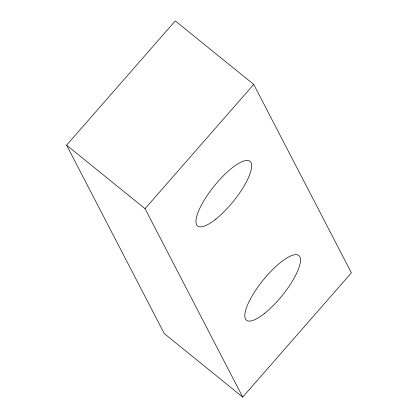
<?xml version="1.0" encoding="UTF-8"?>
<svg xmlns="http://www.w3.org/2000/svg" width="418" height="418" viewBox="0 0 418 418"><rect width="100%" height="100%" fill="white"/><g stroke="black" fill="none" stroke-linecap="round" stroke-linejoin="round"><path stroke-width="0.63" d="M66.608 145.182L175.278 20.9L253.726 84.41L351.392 272.818L242.722 397.1L164.274 333.59L66.608 145.182L145.056 208.692L242.722 397.1M145.056 208.692L253.726 84.41M264.343 313.589A41.586 12.253 -51 0 0 299.805 256.788A41.586 12.253 -51 0 0 253.768 293.196A41.586 12.253 -51 0 0 264.343 313.589M215.51 219.387A41.586 12.253 -51 0 0 250.978 162.581A41.586 12.253 -51 0 0 204.94 198.989A41.586 12.253 -51 0 0 215.51 219.387"/></g></svg>
